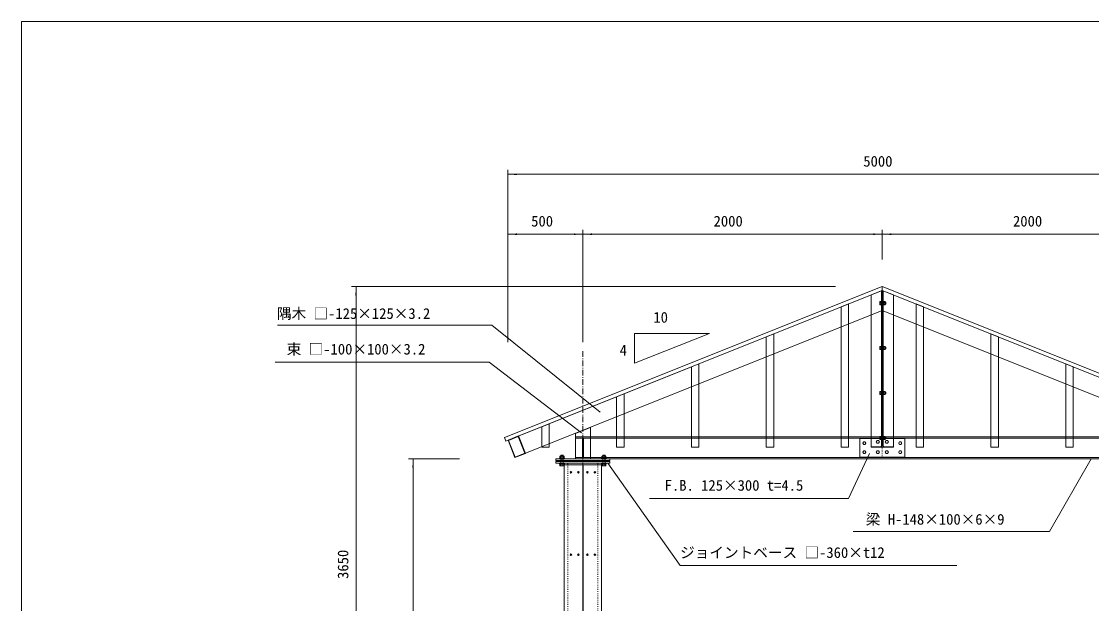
# Model space of a CAD drawing. Units: millimetres, scale not verified. Extents: x -11700 to 11700, y -8369 to 8384.
# Drawn here: x -11700 to -4552, y 4243 to 8131 of the extents above; entities that cross this region are included whole.
import ezdxf
from ezdxf.enums import TextEntityAlignment as Align

# ---------------------------------------------------------------- set-up
doc = ezdxf.new("R2010")
doc.units = ezdxf.units.MM
doc.header["$LTSCALE"] = 60
doc.linetypes.add('USER5', pattern=[0.208282, 0.069427, -0.138855])
doc.linetypes.add('USER6', pattern=[1.041641, 0.625, -0.208282, 0.069427, -0.138931])
doc.layers.add('0-1_IMPORTED', color=1, linetype='Continuous', lineweight=18)
doc.styles.add('ＭＳ ゴシック', font='')
doc.styles.get('ＭＳ ゴシック').set_extended_font_data('MS Gothic')

msp = doc.modelspace()

# ---------------------------------------------------------------- linework, layer by layer
at = {"layer": '0-1_IMPORTED'}
for p, q in [((-8450.07, 5989.7), (-8450.07, 7139.7)), ((-3450.07, 7109.7), (-8450.07, 7109.7)), ((-8450.07, 5989.7), (-8450.07, 6739.7)), ((-7950.07, 5989.7), (-7950.07, 6739.7)), ((-7950.07, 5989.7), (-7950.07, 6739.7)), ((-5950.07, 6541.26), (-5950.07, 6739.7)), ((-5950.07, 6541.26), (-5950.07, 6739.7)), ((-8450.07, 6709.7), (-7950.07, 6709.7)), ((-7950.07, 6709.7), (-5950.07, 6709.7)), ((-5950.07, 6709.7), (-3950.07, 6709.7)), ((-6263.07, 6359.71), (-9495.03, 6359.71)), ((-9465.03, 6359.71), (-9465.03, 2709.7)), ((-5956, 6331.93), (-5956, 5311.91)), ((-5944, 6331.93), (-5944, 5311.91)), ((-5944, 6331.93), (-5944, 5311.91)), ((-5944, 6331.93), (-5944, 5311.91)), ((-5958, 6254.59), (-5964.8, 6254.59)), ((-5964.8, 6244.2), (-5958, 6244.2)), ((-5932, 6254.59), (-5941.2, 6254.59)), ((-5941.2, 6244.2), (-5932, 6244.2)), ((-9988.68, 6101.27), (-8558.22, 6101.27)), ((-7835.03, 5520.54), (-8558.22, 6101.27)), ((-5958, 5954.59), (-5964.8, 5954.59)), ((-5964.8, 5944.2), (-5958, 5944.2)), ((-5932, 5954.59), (-5941.2, 5954.59)), ((-5941.2, 5944.2), (-5932, 5944.2)), ((-5958, 5654.59), (-5964.8, 5654.59)), ((-5932, 5654.59), (-5941.2, 5654.59)), ((-5964.8, 5644.2), (-5958, 5644.2)), ((-5941.2, 5644.2), (-5932, 5644.2)), ((-5964, 5290.31), (-6022.6, 5290.31)), ((-5958, 5354.59), (-5964.8, 5354.59)), ((-5964.8, 5344.2), (-5958, 5344.2)), ((-5956, 5311.91), (-5956, 5298.31)), ((-5950, 5287.91), (-5950, 5317.91)), ((-5950, 5287.91), (-5950, 5317.91)), ((-5950, 5287.91), (-5950, 5317.91)), ((-5950, 5287.91), (-5950, 5317.91)), ((-5944, 5311.91), (-5944, 5298.31)), ((-5944, 5311.91), (-5944, 5298.31)), ((-5944, 5311.91), (-5944, 5298.31)), ((-5932, 5354.59), (-5941.2, 5354.59)), ((-5941.2, 5344.2), (-5932, 5344.2)), ((-5936, 5290.31), (-5877.4, 5290.31)), ((-5936, 5290.31), (-5877.4, 5290.31)), ((-5936, 5290.31), (-5877.4, 5290.31)), ((-8081.74, 5231.51), (-8097.74, 5231.51)), ((-8081.74, 5231.51), (-8097.74, 5231.51)), ((-8096.67, 5226.93), (-8096.67, 5214.28)), ((-8096.67, 5226.93), (-8096.67, 5214.28)), ((-8082.81, 5214.28), (-8082.81, 5226.93)), ((-8082.81, 5214.28), (-8082.81, 5226.93)), ((-7817.74, 5231.51), (-7801.74, 5231.51)), ((-7816.67, 5214.28), (-7816.67, 5226.93)), ((-7802.81, 5226.93), (-7802.81, 5214.28)), ((-6175.03, 4945.54), (-6035.03, 5245.54)), ((-6025, 5287.91), (-5950, 5287.91)), ((-5875, 5287.91), (-5950, 5287.91)), ((-5875, 5287.91), (-5950, 5287.91)), ((-8773.07, 5209.7), (-9114.13, 5209.7)), ((-9084.13, 2709.7), (-9084.13, 5209.7)), ((-8081.74, 5195.24), (-8097.74, 5195.24)), ((-8081.74, 5195.24), (-8097.74, 5195.24)), ((-8096.67, 5173.24), (-8096.67, 5164.1)), ((-8096.67, 5173.24), (-8096.67, 5164.1)), ((-8090.88, 5176.74), (-8088.6, 5180.7)), ((-8090.88, 5176.74), (-8088.6, 5180.7)), ((-8088.18, 5180.7), (-8090.47, 5176.74)), ((-8088.18, 5180.7), (-8090.47, 5176.74)), ((-8082.81, 5164.1), (-8082.81, 5173.24)), ((-8082.81, 5164.1), (-8082.81, 5173.24)), ((-7817.74, 5195.24), (-7801.74, 5195.24)), ((-7816.67, 5164.1), (-7816.67, 5173.24)), ((-7811.3, 5180.7), (-7809.01, 5176.74)), ((-7808.6, 5176.74), (-7810.88, 5180.7)), ((-7802.81, 5173.24), (-7802.81, 5164.1)), ((-4834.18, 4725.54), (-4554.65, 5209.7)), ((-8030.49, 5121.7), (-8030.49, 5122.95)), ((-7980.49, 5121.7), (-7980.49, 5122.95)), ((-7918.99, 5121.7), (-7918.99, 5122.95)), ((-7868.99, 5121.7), (-7868.99, 5122.95)), ((-7505.03, 4945.54), (-6175.03, 4945.54)), ((-4834.18, 4725.54), (-6145.03, 4725.54)), ((-8030.49, 4571.7), (-8030.49, 4572.95)), ((-7980.49, 4571.7), (-7980.49, 4572.95)), ((-7918.99, 4571.7), (-7918.99, 4572.95)), ((-7868.99, 4571.7), (-7868.99, 4572.95))]:
    msp.add_line(p, q, dxfattribs=at)
at = {"layer": '0-1_IMPORTED', "linetype": 'USER6'}
msp.add_line((-7949.74, 5929.27), (-7949.74, 1449.27), dxfattribs=at)
at = {"layer": '0-1_IMPORTED', "color": 30}
for p, q in [((-7999.74, 5348.7), (-7999.74, 5218.7)), ((-3999.74, 5348.7), (-7899.74, 5348.7)), ((-7899.74, 5218.7), (-3999.74, 5218.7))]:
    msp.add_line(p, q, dxfattribs=at)
at = {"layer": '0-1_IMPORTED', "color": 30, "linetype": 'USER5'}
msp.add_line((-5950, 5357.7), (-5950, 5209.7), dxfattribs=at)
at = {"layer": '0-1_IMPORTED', "color": 3, "linetype": 'USER5'}
for p, q in [((-8049.48, 2759.7), (-8049.48, 5180.7)), ((-7849.48, 2759.7), (-7849.48, 5180.7))]:
    msp.add_line(p, q, dxfattribs=at)
at = {"layer": '0-1_IMPORTED', "color": 30}
for points in [[(-11700, 8130.73), (11700, 8130.73), (11700, -8369.27), (-11700, -8369.27)], [(-5950, 6361.26), (-8473.21, 5351.97), (-8463.93, 5328.76), (-5950, 6334.33)], [(-8450, 5334.33), (-5950, 6334.33), (-5950, 6199.7), (-8403.58, 5218.27)], [(-5950, 6361.26), (-3426.79, 5351.97), (-3436.07, 5328.76), (-5950, 6334.33)], [(-3450, 5334.33), (-5950, 6334.33), (-5950, 6199.7), (-3496.42, 5218.27)], [(-6175, 6244.33), (-6175, 5334.33), (-6175, 5287.91), (-6225, 5287.91), (-6225, 5334.33), (-6225, 6224.33)], [(-5725, 5287.91), (-5725, 5334.33), (-5725, 6244.33), (-5675, 6224.33), (-5675, 5334.33), (-5675, 5287.91)], [(-6675, 6044.33), (-6675, 5334.33), (-6675, 5287.91), (-6725, 5287.91), (-6725, 5334.33), (-6725, 6024.33)], [(-5225, 5287.91), (-5225, 5334.33), (-5225, 6044.33), (-5175, 6024.33), (-5175, 5334.33), (-5175, 5287.91)], [(-7175, 5844.33), (-7175, 5334.33), (-7175, 5287.91), (-7225, 5287.91), (-7225, 5334.33), (-7225, 5824.33)], [(-4725, 5287.91), (-4725, 5334.33), (-4725, 5844.33), (-4675, 5824.33), (-4675, 5334.33), (-4675, 5287.91)], [(-7675, 5644.33), (-7675, 5334.33), (-7675, 5287.91), (-7725, 5287.91), (-7725, 5334.33), (-7725, 5624.33)], [(-8175, 5444.33), (-8175, 5334.33), (-8175, 5287.91), (-8225, 5287.91), (-8225, 5334.33), (-8225, 5424.33)], [(-8333.94, 5246.13), (-8380.36, 5362.19), (-8450, 5334.33), (-8403.58, 5218.27)], [(-7899.74, 5357.7), (-7899.74, 5419.7), (-7999.74, 5379.7), (-7999.74, 5357.7)], [(-8336.93, 5247.41), (-8381.65, 5359.2), (-8447.01, 5333.05), (-8402.29, 5221.26)], [(-7999.74, 5357.7), (-7899.74, 5357.7), (-7899.74, 5348.7), (-7946.74, 5348.7), (-7946.74, 5218.7), (-7899.74, 5218.7), (-7899.74, 5209.7), (-7999.74, 5209.7), (-7999.74, 5218.7), (-7952.74, 5218.7), (-7952.74, 5348.7), (-7999.74, 5348.7)], [(-7899.74, 5357.7), (-3999.74, 5357.7), (-3999.74, 5209.7), (-7899.74, 5209.7)], [(-6100, 5346.2), (-5800, 5346.2), (-5800, 5221.2), (-6100, 5221.2)], [(-6080.39, 5313.7), (-6075.2, 5322.7), (-6064.8, 5322.7), (-6059.61, 5313.7), (-6064.8, 5304.7), (-6075.2, 5304.7)], [(-5819.61, 5313.7), (-5824.8, 5322.7), (-5835.2, 5322.7), (-5840.39, 5313.7), (-5835.2, 5304.7), (-5824.8, 5304.7)], [(-6080.39, 5253.7), (-6075.2, 5244.7), (-6064.8, 5244.7), (-6059.61, 5253.7), (-6064.8, 5262.7), (-6075.2, 5262.7)], [(-5990.39, 5253.7), (-5985.2, 5244.7), (-5974.8, 5244.7), (-5969.61, 5253.7), (-5974.8, 5262.7), (-5985.2, 5262.7)], [(-5909.61, 5253.7), (-5914.8, 5244.7), (-5925.2, 5244.7), (-5930.39, 5253.7), (-5925.2, 5262.7), (-5914.8, 5262.7)], [(-5819.61, 5253.7), (-5824.8, 5244.7), (-5835.2, 5244.7), (-5840.39, 5253.7), (-5835.2, 5262.7), (-5824.8, 5262.7)], [(-8129.74, 5209.7), (-7769.74, 5209.7), (-7769.74, 5197.7), (-8129.74, 5197.7)], [(-8129.74, 5192.7), (-7769.74, 5192.7), (-7769.74, 5180.7), (-8129.74, 5180.7)]]:
    msp.add_lwpolyline(points, close=True, dxfattribs=at)
at = {"layer": '0-1_IMPORTED'}
for points in [[(-5875, 5287.91), (-5950, 5287.91), (-5950, 6334.33), (-6025, 6304.33), (-6025, 5287.91), (-5950, 5287.91)], [(-10005.43, 5855.54), (-8574.97, 5855.54), (-7958.07, 5383.54)], [(-8081.74, 5173.24), (-8081.74, 5231.51), (-8083.47, 5233.24), (-8096.01, 5233.24), (-8097.74, 5231.51), (-8097.74, 5173.24)], [(-8096.01, 5233.24), (-8096.01, 5195.24), (-8097.74, 5189.24)], [(-8081.74, 5173.24), (-8081.74, 5231.51), (-8083.47, 5233.24), (-8096.01, 5233.24), (-8097.74, 5231.51), (-8097.74, 5173.24)], [(-8096.01, 5233.24), (-8096.01, 5195.24), (-8097.74, 5189.24)], [(-8083.47, 5233.24), (-8083.47, 5195.24), (-8081.74, 5189.24)], [(-8083.47, 5233.24), (-8083.47, 5195.24), (-8081.74, 5189.24)], [(-7817.74, 5173.24), (-7817.74, 5231.51), (-7816.01, 5233.24), (-7803.47, 5233.24), (-7801.74, 5231.51), (-7801.74, 5173.24)], [(-7816.01, 5233.24), (-7816.01, 5195.24), (-7817.74, 5189.24)], [(-7803.47, 5233.24), (-7803.47, 5195.24), (-7801.74, 5189.24)], [(-5453, 4497.35), (-7300.72, 4497.35), (-7783.07, 5180.7)], [(-8031.74, 5118.95), (-8032.99, 5118.95), (-8032.99, 5120.45), (-8031.74, 5120.45)], [(-8030.49, 5122.95), (-8028.99, 5122.95), (-8028.99, 5121.7)], [(-8028.99, 5117.7), (-8028.99, 5116.45), (-8030.49, 5116.45), (-8030.49, 5117.7)], [(-8027.74, 5120.45), (-8026.49, 5120.45), (-8026.49, 5118.95), (-8027.74, 5118.95)], [(-7981.74, 5118.95), (-7982.99, 5118.95), (-7982.99, 5120.45), (-7981.74, 5120.45)], [(-7980.49, 5122.95), (-7978.99, 5122.95), (-7978.99, 5121.7)], [(-7978.99, 5117.7), (-7978.99, 5116.45), (-7980.49, 5116.45), (-7980.49, 5117.7)], [(-7977.74, 5120.45), (-7976.49, 5120.45), (-7976.49, 5118.95), (-7977.74, 5118.95)], [(-7921.74, 5120.45), (-7922.99, 5120.45), (-7922.99, 5118.95), (-7921.74, 5118.95)], [(-7918.99, 5122.95), (-7920.49, 5122.95), (-7920.49, 5121.7)], [(-7920.49, 5117.7), (-7920.49, 5116.45), (-7918.99, 5116.45), (-7918.99, 5117.7)], [(-7917.74, 5118.95), (-7916.49, 5118.95), (-7916.49, 5120.45), (-7917.74, 5120.45)], [(-7871.74, 5120.45), (-7872.99, 5120.45), (-7872.99, 5118.95), (-7871.74, 5118.95)], [(-7868.99, 5122.95), (-7870.49, 5122.95), (-7870.49, 5121.7)], [(-7870.49, 5117.7), (-7870.49, 5116.45), (-7868.99, 5116.45), (-7868.99, 5117.7)], [(-7867.74, 5118.95), (-7866.49, 5118.95), (-7866.49, 5120.45), (-7867.74, 5120.45)], [(-8031.74, 4568.95), (-8032.99, 4568.95), (-8032.99, 4570.45), (-8031.74, 4570.45)], [(-8030.49, 4572.95), (-8028.99, 4572.95), (-8028.99, 4571.7)], [(-8028.99, 4567.7), (-8028.99, 4566.45), (-8030.49, 4566.45), (-8030.49, 4567.7)], [(-8027.74, 4570.45), (-8026.49, 4570.45), (-8026.49, 4568.95), (-8027.74, 4568.95)], [(-7981.74, 4568.95), (-7982.99, 4568.95), (-7982.99, 4570.45), (-7981.74, 4570.45)], [(-7980.49, 4572.95), (-7978.99, 4572.95), (-7978.99, 4571.7)], [(-7978.99, 4567.7), (-7978.99, 4566.45), (-7980.49, 4566.45), (-7980.49, 4567.7)], [(-7977.74, 4570.45), (-7976.49, 4570.45), (-7976.49, 4568.95), (-7977.74, 4568.95)], [(-7921.74, 4570.45), (-7922.99, 4570.45), (-7922.99, 4568.95), (-7921.74, 4568.95)], [(-7918.99, 4572.95), (-7920.49, 4572.95), (-7920.49, 4571.7)], [(-7920.49, 4567.7), (-7920.49, 4566.45), (-7918.99, 4566.45), (-7918.99, 4567.7)], [(-7917.74, 4568.95), (-7916.49, 4568.95), (-7916.49, 4570.45), (-7917.74, 4570.45)], [(-7871.74, 4570.45), (-7872.99, 4570.45), (-7872.99, 4568.95), (-7871.74, 4568.95)], [(-7868.99, 4572.95), (-7870.49, 4572.95), (-7870.49, 4571.7)], [(-7870.49, 4567.7), (-7870.49, 4566.45), (-7868.99, 4566.45), (-7868.99, 4567.7)], [(-7867.74, 4568.95), (-7866.49, 4568.95), (-7866.49, 4570.45), (-7867.74, 4570.45)]]:
    msp.add_lwpolyline(points, dxfattribs=at)
for points in [[(-5950, 5287.91), (-5950, 6334.33), (-5875, 6304.33), (-5875, 5287.91)], [(-5875, 5287.91), (-5950, 5287.91), (-5950, 6334.33), (-5875, 6304.33)], [(-5875, 5287.91), (-5950, 5287.91), (-5950, 6334.33), (-5875, 6304.33)], [(-5958, 6239), (-5964.8, 6239), (-5965.6, 6240.39), (-5965.6, 6258.39), (-5964.8, 6259.79), (-5958, 6259.79)], [(-5958, 6260.39), (-5956, 6260.39), (-5956, 6238.39), (-5958, 6238.39)], [(-5927.52, 6255.39), (-5956, 6255.39), (-5956, 6243.39), (-5927.52, 6243.39), (-5926, 6244.91), (-5926, 6253.88)], [(-5944, 6260.39), (-5942, 6260.39), (-5942, 6238.39), (-5944, 6238.39)], [(-5941.2, 6239), (-5942, 6240.39), (-5942, 6258.39), (-5941.2, 6259.79), (-5932, 6259.79), (-5931.2, 6258.39), (-5931.2, 6240.39), (-5932, 6239)], [(-7105.2, 6047.52), (-7605.2, 6047.52), (-7605.2, 5847.52)], [(-5958, 5939), (-5964.8, 5939), (-5965.6, 5940.39), (-5965.6, 5958.39), (-5964.8, 5959.79), (-5958, 5959.79)], [(-5958, 5960.39), (-5956, 5960.39), (-5956, 5938.39), (-5958, 5938.39)], [(-5927.52, 5955.39), (-5956, 5955.39), (-5956, 5943.39), (-5927.52, 5943.39), (-5926, 5944.91), (-5926, 5953.88)], [(-5944, 5960.39), (-5942, 5960.39), (-5942, 5938.39), (-5944, 5938.39)], [(-5941.2, 5939), (-5942, 5940.39), (-5942, 5958.39), (-5941.2, 5959.79), (-5932, 5959.79), (-5931.2, 5958.39), (-5931.2, 5940.39), (-5932, 5939)], [(-5958, 5639), (-5964.8, 5639), (-5965.6, 5640.39), (-5965.6, 5658.39), (-5964.8, 5659.79), (-5958, 5659.79)], [(-5958, 5660.39), (-5956, 5660.39), (-5956, 5638.39), (-5958, 5638.39)], [(-5927.52, 5655.39), (-5956, 5655.39), (-5956, 5643.39), (-5927.52, 5643.39), (-5926, 5644.91), (-5926, 5653.88)], [(-5944, 5660.39), (-5942, 5660.39), (-5942, 5638.39), (-5944, 5638.39)], [(-5941.2, 5639), (-5942, 5640.39), (-5942, 5658.39), (-5941.2, 5659.79), (-5932, 5659.79), (-5931.2, 5658.39), (-5931.2, 5640.39), (-5932, 5639)], [(-5990.39, 5323.7), (-5985.2, 5332.7), (-5974.8, 5332.7), (-5969.61, 5323.7), (-5974.8, 5314.7), (-5985.2, 5314.7)], [(-5958, 5339), (-5964.8, 5339), (-5965.6, 5340.39), (-5965.6, 5358.39), (-5964.8, 5359.79), (-5958, 5359.79)], [(-5958, 5360.39), (-5956, 5360.39), (-5956, 5338.39), (-5958, 5338.39)], [(-5927.52, 5355.39), (-5956, 5355.39), (-5956, 5343.39), (-5927.52, 5343.39), (-5926, 5344.91), (-5926, 5353.88)], [(-5944, 5360.39), (-5942, 5360.39), (-5942, 5338.39), (-5944, 5338.39)], [(-5941.2, 5339), (-5942, 5340.39), (-5942, 5358.39), (-5941.2, 5359.79), (-5932, 5359.79), (-5931.2, 5358.39), (-5931.2, 5340.39), (-5932, 5339)], [(-5909.61, 5323.7), (-5914.8, 5332.7), (-5925.2, 5332.7), (-5930.39, 5323.7), (-5925.2, 5314.7), (-5914.8, 5314.7)], [(-8103.6, 5226.93), (-8101.74, 5228), (-8077.74, 5228), (-8075.88, 5226.93), (-8075.88, 5214.28), (-8077.74, 5213.2), (-8101.74, 5213.2), (-8103.6, 5214.28)], [(-8103.6, 5226.93), (-8101.74, 5228), (-8077.74, 5228), (-8075.88, 5226.93), (-8075.88, 5214.28), (-8077.74, 5213.2), (-8101.74, 5213.2), (-8103.6, 5214.28)], [(-7795.88, 5226.93), (-7797.74, 5228), (-7821.74, 5228), (-7823.6, 5226.93), (-7823.6, 5214.28), (-7821.74, 5213.2), (-7797.74, 5213.2), (-7795.88, 5214.28)], [(-8105.74, 5213.2), (-8073.74, 5213.2), (-8073.74, 5209.7), (-8105.74, 5209.7)], [(-8105.74, 5213.2), (-8073.74, 5213.2), (-8073.74, 5209.7), (-8105.74, 5209.7)], [(-8105.74, 5176.74), (-8073.74, 5176.74), (-8073.74, 5173.24), (-8105.74, 5173.24)], [(-8105.74, 5176.74), (-8073.74, 5176.74), (-8073.74, 5173.24), (-8105.74, 5173.24)], [(-8075.88, 5173.24), (-8075.88, 5164.1), (-8077.74, 5163.02), (-8101.74, 5163.02), (-8103.6, 5164.1), (-8103.6, 5173.24)], [(-8075.88, 5173.24), (-8075.88, 5164.1), (-8077.74, 5163.02), (-8101.74, 5163.02), (-8103.6, 5164.1), (-8103.6, 5173.24)], [(-8103.51, 5180.7), (-8075.98, 5180.7), (-8075.98, 5176.74), (-8103.51, 5176.74)], [(-8103.51, 5180.7), (-8075.98, 5180.7), (-8075.98, 5176.74), (-8103.51, 5176.74)], [(-8074.74, 5169.7), (-8074.74, 3967.7), (-7951.24, 3967.7), (-7951.24, 5169.7)], [(-7948.24, 5169.7), (-7948.24, 3967.7), (-7824.74, 3967.7), (-7824.74, 5169.7)], [(-7825.74, 5213.2), (-7793.74, 5213.2), (-7793.74, 5209.7), (-7825.74, 5209.7)], [(-7825.74, 5176.74), (-7793.74, 5176.74), (-7793.74, 5173.24), (-7825.74, 5173.24)], [(-7823.6, 5173.24), (-7823.6, 5164.1), (-7821.74, 5163.02), (-7797.74, 5163.02), (-7795.88, 5164.1), (-7795.88, 5173.24)], [(-7823.51, 5180.7), (-7795.98, 5180.7), (-7795.98, 5176.74), (-7823.51, 5176.74)]]:
    msp.add_lwpolyline(points, close=True, dxfattribs=at)
at = {"layer": '0-1_IMPORTED', "color": 3}
msp.add_lwpolyline([(-8114.74, 5197.7), (-7784.74, 5197.7), (-7784.74, 5192.7), (-8114.74, 5192.7)], close=True, dxfattribs=at)
at = {"layer": '0-1_IMPORTED', "color": 30}
for centre in [(-6070, 5313.7), (-5830, 5313.7), (-6070, 5253.7), (-5980, 5253.7), (-5920, 5253.7), (-5830, 5253.7)]:
    msp.add_circle(centre, 9, dxfattribs=at)
at = {"layer": '0-1_IMPORTED'}
for centre, radius in [((-5980, 5323.7), 9), ((-5920, 5323.7), 9), ((-8029.74, 5119.7), 5.5), ((-7979.74, 5119.7), 5.5), ((-7919.74, 5119.7), 5.5), ((-7869.74, 5119.7), 5.5), ((-8029.74, 4569.7), 5.5), ((-7979.74, 4569.7), 5.5), ((-7919.74, 4569.7), 5.5), ((-7869.74, 4569.7), 5.5)]:
    msp.add_circle(centre, radius, dxfattribs=at)
for centre, radius, start, end in [((-6022.6, 5287.91), 2.4, 90, 180), ((-5964, 5298.31), 8, 270, 360), ((-5950, 5311.91), 6, 90, 180), ((-5950, 5311.91), 6, 0, 90), ((-5950, 5311.91), 6, 0, 90), ((-5950, 5311.91), 6, 0, 90), ((-5936, 5298.31), 8, 180, 270), ((-5936, 5298.31), 8, 180, 270), ((-5936, 5298.31), 8, 180, 270), ((-5877.4, 5287.91), 2.4, 0, 90), ((-5877.4, 5287.91), 2.4, 0, 90), ((-5877.4, 5287.91), 2.4, 0, 90), ((-8031.74, 5121.7), 1.25, 270, 0), ((-8031.74, 5117.7), 1.25, 0, 90), ((-8027.74, 5121.7), 1.25, 180, 270), ((-8027.74, 5117.7), 1.25, 90, 180), ((-7981.74, 5121.7), 1.25, 270, 0), ((-7981.74, 5117.7), 1.25, 360, 90), ((-7977.74, 5121.7), 1.25, 180, 270), ((-7977.74, 5117.7), 1.25, 90, 180), ((-7921.74, 5121.7), 1.25, 270, 0), ((-7921.74, 5117.7), 1.25, 0, 90), ((-7917.74, 5121.7), 1.25, 180, 270), ((-7917.74, 5117.7), 1.25, 90, 180), ((-7871.74, 5121.7), 1.25, 270, 0), ((-7871.74, 5117.7), 1.25, 0, 90), ((-7867.74, 5121.7), 1.25, 180, 270), ((-7867.74, 5117.7), 1.25, 90, 180), ((-8031.74, 4571.7), 1.25, 270, 360), ((-8031.74, 4567.7), 1.25, 0, 90), ((-8027.74, 4571.7), 1.25, 180, 270), ((-8027.74, 4567.7), 1.25, 90, 180), ((-7981.74, 4571.7), 1.25, 270, 0), ((-7981.74, 4567.7), 1.25, 360, 90), ((-7977.74, 4571.7), 1.25, 180, 270), ((-7977.74, 4567.7), 1.25, 90, 180), ((-7921.74, 4571.7), 1.25, 270, 360), ((-7921.74, 4567.7), 1.25, 0, 90), ((-7917.74, 4571.7), 1.25, 180, 270), ((-7917.74, 4567.7), 1.25, 90, 180), ((-7871.74, 4571.7), 1.25, 270, 360), ((-7871.74, 4567.7), 1.25, 0, 90), ((-7867.74, 4571.7), 1.25, 180, 270), ((-7867.74, 4567.7), 1.25, 90, 180)]:
    msp.add_arc(centre, radius, start, end, dxfattribs=at)
for points in [[(-8450.07, 7109.7), (-8390.07, 7114.95), (-8390.07, 7104.46)], [(-8450.07, 6709.7), (-8390.07, 6714.95), (-8390.07, 6704.45)], [(-7950.07, 6709.7), (-8010.07, 6704.45), (-8010.07, 6714.95)], [(-7950.07, 6709.7), (-7890.07, 6714.95), (-7890.07, 6704.45)], [(-5950.07, 6709.7), (-6010.07, 6704.45), (-6010.07, 6714.95)], [(-5950.07, 6709.7), (-5890.07, 6714.95), (-5890.07, 6704.45)], [(-9465.03, 6359.71), (-9459.79, 6299.71), (-9470.28, 6299.71)], [(-9084.13, 5209.7), (-9078.88, 5149.71), (-9089.37, 5149.71)]]:
    msp.add_solid(points, dxfattribs=at)

# ---------------------------------------------------------------- texts
at = {"layer": '0-1_IMPORTED', "color": 7, "style": 'ＭＳ ゴシック'}
for s, p in [('5000', (-6077.07, 7139.48)), ('500', (-8295.32, 6739.48)), ('2000', (-7077.07, 6739.48)), ('2000', (-5077.07, 6739.48)), ('隅木 □-125×125×3.2', (-9993.55, 6122.51)), ('10', (-7479.11, 6097.52)), ('束 □-100×100×3.2', (-9928.3, 5884.79)), ('4', (-7704.06, 5877.65)), ('F.B. 125×300 t=4.5', (-7403.8, 4975.33)), ('梁 H-148×100×6×9', (-6060.13, 4748.76)), ('ジョイントベース □-360×t12', (-7300.72, 4526.53))]:
    msp.add_text(s, height=71.65, dxfattribs=at).set_placement(p, align=Align.BOTTOM_LEFT)
msp.add_text('3650', height=71.65, rotation=90, dxfattribs=at).set_placement((-9494.81, 4407.71), align=Align.BOTTOM_LEFT)

doc.saveas('drawing.dxf')
